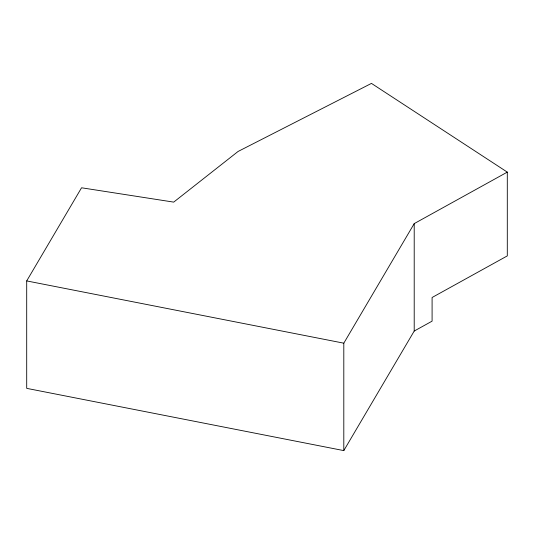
<?xml version="1.0" encoding="UTF-8"?>
<svg xmlns="http://www.w3.org/2000/svg" width="534" height="534" viewBox="0 0 534 534"><rect width="100%" height="100%" fill="white"/><g stroke="black" fill="none" stroke-linecap="round" stroke-linejoin="round"><path stroke-width="0.8" d="M26.7 280.924L81.555 187.781L173.704 202.119L238.091 151.456L371.45 83.397L507.3 172.122L507.3 255.899L432.093 297.498L432.093 321.154L414.21 331.047L343.803 450.603L26.7 388.358L26.7 280.924L343.803 343.175L414.21 223.612L507.3 172.122M414.21 223.612L414.21 331.047M343.803 343.175L343.803 450.603"/></g></svg>
